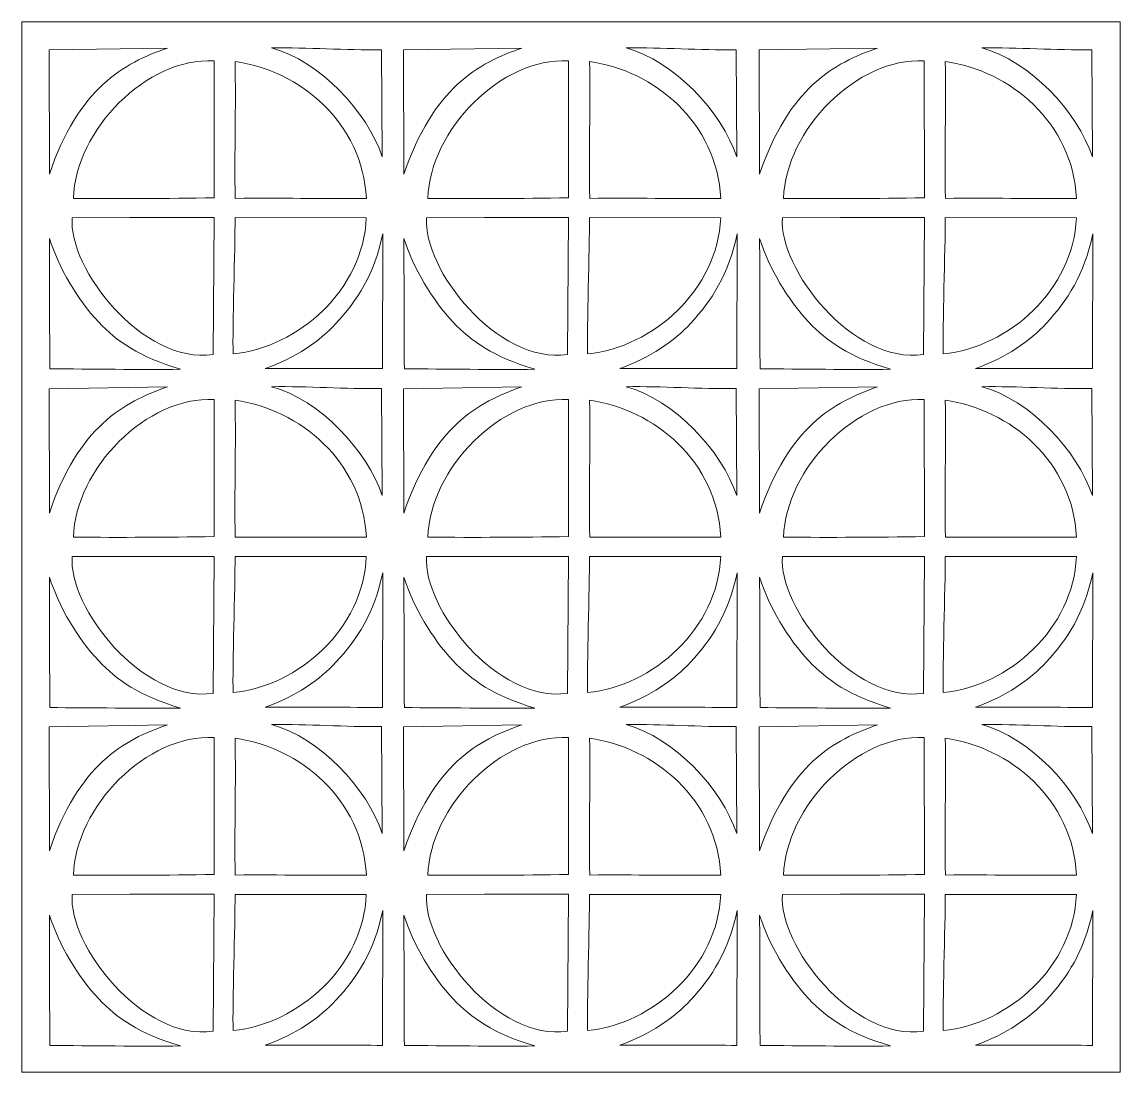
# Model space of a CAD drawing. Header units: centimetres. Extents: x 1.9 to 14.6, y -3 to 2.9.
# Drawn here: x 8.49 to 14.61, y -2.98 to 2.87 of the extents above; entities that cross this region are included whole.
import ezdxf

# ---------------------------------------------------------------- set-up
doc = ezdxf.new("R2010")
doc.units = ezdxf.units.CM
doc.header["$MEASUREMENT"] = 0
doc.layers.add('layer 1', color=7, linetype='Continuous')

msp = doc.modelspace()

# ---------------------------------------------------------------- linework, layer by layer
at = {"layer": 'layer 1', "color": 250, "lineweight": 9}
msp.add_open_spline([(8.48673, 2.87096), (8.48673, 2.87096), (14.60996, 2.87096), (14.60996, 2.87096), (14.60996, 2.87096), (14.60996, 2.87096), (14.60996, -2.98143), (14.60996, -2.98143), (14.60996, -2.98143), (14.60996, -2.98143), (8.48673, -2.98143), (8.48673, -2.98143), (8.48673, -2.98143), (8.48673, -2.98143), (8.48673, 2.87096), (8.48673, 2.87096)], degree=3, knots=[0, 0, 0, 0, 0.2, 0.2, 0.2, 0.2, 0.4, 0.4, 0.4, 0.4, 0.6, 0.6, 0.6, 0.6, 1, 1, 1, 1], dxfattribs=at)
at = {"layer": 'layer 1', "color": 7, "lineweight": 9}
for points, knots in [([(8.63821, 2.71485), (8.63821, 2.71485), (9.29823, 2.72524), (9.29823, 2.72524), (9.29823, 2.72524), (9.05267, 2.64206), (8.80209, 2.50061), (8.63943, 2.02223), (8.63943, 2.02223), (8.63943, 2.02223), (8.63821, 2.71485), (8.63821, 2.71485)], [0, 0, 0, 0, 0.25, 0.25, 0.25, 0.25, 0.5, 0.5, 0.5, 0.5, 1, 1, 1, 1]), ([(10.49575, 2.11917), (10.41209, 2.37121), (10.14639, 2.65418), (9.87912, 2.72621), (9.87912, 2.72621), (10.08022, 2.73009), (10.2914, 2.71248), (10.4925, 2.71634), (10.4925, 2.71634), (10.4925, 2.71634), (10.49575, 2.11917), (10.49575, 2.11917)], [0, 0, 0, 0, 0.25, 0.25, 0.25, 0.25, 0.5, 0.5, 0.5, 0.5, 1, 1, 1, 1]), ([(10.61467, 2.71485), (10.61467, 2.71485), (11.27469, 2.72524), (11.27469, 2.72524), (11.27469, 2.72524), (11.02913, 2.64206), (10.77855, 2.50061), (10.61589, 2.02223), (10.61589, 2.02223), (10.61589, 2.02223), (10.61467, 2.71485), (10.61467, 2.71485)], [0, 0, 0, 0, 0.25, 0.25, 0.25, 0.25, 0.5, 0.5, 0.5, 0.5, 1, 1, 1, 1]), ([(12.47222, 2.11917), (12.38856, 2.37121), (12.12286, 2.65418), (11.85558, 2.72621), (11.85558, 2.72621), (12.05669, 2.73009), (12.26786, 2.71248), (12.46897, 2.71634), (12.46897, 2.71634), (12.46897, 2.71634), (12.47222, 2.11917), (12.47222, 2.11917)], [0, 0, 0, 0, 0.25, 0.25, 0.25, 0.25, 0.5, 0.5, 0.5, 0.5, 1, 1, 1, 1]), ([(12.59826, 2.71485), (12.59826, 2.71485), (13.25828, 2.72524), (13.25828, 2.72524), (13.25828, 2.72524), (13.01272, 2.64206), (12.76214, 2.50061), (12.59948, 2.02223), (12.59948, 2.02223), (12.59948, 2.02223), (12.59826, 2.71485), (12.59826, 2.71485)], [0, 0, 0, 0, 0.25, 0.25, 0.25, 0.25, 0.5, 0.5, 0.5, 0.5, 1, 1, 1, 1]), ([(14.45581, 2.11917), (14.37215, 2.37121), (14.10645, 2.65418), (13.83917, 2.72621), (13.83917, 2.72621), (14.04028, 2.73009), (14.25145, 2.71248), (14.45256, 2.71634), (14.45256, 2.71634), (14.45256, 2.71634), (14.45581, 2.11917), (14.45581, 2.11917)], [0, 0, 0, 0, 0.25, 0.25, 0.25, 0.25, 0.5, 0.5, 0.5, 0.5, 1, 1, 1, 1]), ([(9.5586, 1.89095), (9.284, 1.88708), (9.0489, 1.88536), (8.77371, 1.88761), (8.77371, 1.88761), (8.78586, 2.26911), (9.18192, 2.67525), (9.55852, 2.65401), (9.55852, 2.65401), (9.55852, 2.65401), (9.5586, 1.89095), (9.5586, 1.89095)], [0, 0, 0, 0, 0.25, 0.25, 0.25, 0.25, 0.5, 0.5, 0.5, 0.5, 1, 1, 1, 1]), ([(10.40714, 1.88773), (10.15385, 1.8858), (9.92945, 1.88989), (9.67613, 1.88796), (9.67613, 1.88796), (9.67033, 2.14708), (9.68087, 2.39118), (9.67509, 2.6503), (9.67509, 2.6503), (10.0363, 2.60223), (10.38672, 2.30826), (10.40714, 1.88773)], [0, 0, 0, 0, 0.25, 0.25, 0.25, 0.25, 0.5, 0.5, 0.5, 0.5, 1, 1, 1, 1]), ([(11.53506, 1.89095), (11.26046, 1.88708), (11.02536, 1.88536), (10.75017, 1.88761), (10.75017, 1.88761), (10.76232, 2.26911), (11.15838, 2.67525), (11.53498, 2.65401), (11.53498, 2.65401), (11.53498, 2.65401), (11.53506, 1.89095), (11.53506, 1.89095)], [0, 0, 0, 0, 0.25, 0.25, 0.25, 0.25, 0.5, 0.5, 0.5, 0.5, 1, 1, 1, 1]), ([(12.38361, 1.88773), (12.13031, 1.8858), (11.90592, 1.88989), (11.65259, 1.88796), (11.65259, 1.88796), (11.64679, 2.14708), (11.65734, 2.39118), (11.65155, 2.6503), (11.65155, 2.6503), (12.01277, 2.60223), (12.36318, 2.30826), (12.38361, 1.88773)], [0, 0, 0, 0, 0.25, 0.25, 0.25, 0.25, 0.5, 0.5, 0.5, 0.5, 1, 1, 1, 1]), ([(13.51865, 1.89095), (13.24406, 1.88708), (13.00895, 1.88536), (12.73377, 1.88761), (12.73377, 1.88761), (12.74591, 2.26911), (13.14197, 2.67525), (13.51857, 2.65401), (13.51857, 2.65401), (13.51857, 2.65401), (13.51865, 1.89095), (13.51865, 1.89095)], [0, 0, 0, 0, 0.25, 0.25, 0.25, 0.25, 0.5, 0.5, 0.5, 0.5, 1, 1, 1, 1]), ([(14.3672, 1.88773), (14.1139, 1.8858), (13.88951, 1.88989), (13.63618, 1.88796), (13.63618, 1.88796), (13.63039, 2.14708), (13.64093, 2.39118), (13.63514, 2.6503), (13.63514, 2.6503), (13.99636, 2.60223), (14.34677, 2.30826), (14.3672, 1.88773)], [0, 0, 0, 0, 0.25, 0.25, 0.25, 0.25, 0.5, 0.5, 0.5, 0.5, 1, 1, 1, 1]), ([(8.76676, 1.77964), (8.76676, 1.77964), (9.08865, 1.78071), (9.08865, 1.78071), (9.08865, 1.78071), (9.08865, 1.78071), (9.5586, 1.78071), (9.5586, 1.78071), (9.5586, 1.78071), (9.5586, 1.78071), (9.55314, 1.017), (9.55314, 1.017), (9.55314, 1.017), (9.1586, 0.96197), (8.74446, 1.49666), (8.76676, 1.77964)], [0, 0, 0, 0, 0.2, 0.2, 0.2, 0.2, 0.4, 0.4, 0.4, 0.4, 0.6, 0.6, 0.6, 0.6, 1, 1, 1, 1]), ([(9.66449, 1.02133), (9.6595, 1.16275), (9.6758, 1.60792), (9.67491, 1.78042), (9.67491, 1.78042), (9.67491, 1.78042), (10.40684, 1.78016), (10.40684, 1.78016), (10.40684, 1.78016), (10.38932, 1.37759), (10.03057, 1.05752), (9.66449, 1.02133)], [0, 0, 0, 0, 0.25, 0.25, 0.25, 0.25, 0.5, 0.5, 0.5, 0.5, 1, 1, 1, 1]), ([(10.74322, 1.77964), (10.74322, 1.77964), (11.06511, 1.78071), (11.06511, 1.78071), (11.06511, 1.78071), (11.06511, 1.78071), (11.53506, 1.78071), (11.53506, 1.78071), (11.53506, 1.78071), (11.53506, 1.78071), (11.52961, 1.017), (11.52961, 1.017), (11.52961, 1.017), (11.13507, 0.96197), (10.72092, 1.49666), (10.74322, 1.77964)], [0, 0, 0, 0, 0.2, 0.2, 0.2, 0.2, 0.4, 0.4, 0.4, 0.4, 0.6, 0.6, 0.6, 0.6, 1, 1, 1, 1]), ([(11.64096, 1.02133), (11.63597, 1.16275), (11.65226, 1.60792), (11.65137, 1.78042), (11.65137, 1.78042), (11.65137, 1.78042), (12.38331, 1.78016), (12.38331, 1.78016), (12.38331, 1.78016), (12.36579, 1.37759), (12.00704, 1.05752), (11.64096, 1.02133)], [0, 0, 0, 0, 0.25, 0.25, 0.25, 0.25, 0.5, 0.5, 0.5, 0.5, 1, 1, 1, 1]), ([(12.72682, 1.77964), (12.72682, 1.77964), (13.0487, 1.78071), (13.0487, 1.78071), (13.0487, 1.78071), (13.0487, 1.78071), (13.51865, 1.78071), (13.51865, 1.78071), (13.51865, 1.78071), (13.51865, 1.78071), (13.5132, 1.017), (13.5132, 1.017), (13.5132, 1.017), (13.11866, 0.96197), (12.70451, 1.49666), (12.72682, 1.77964)], [0, 0, 0, 0, 0.2, 0.2, 0.2, 0.2, 0.4, 0.4, 0.4, 0.4, 0.6, 0.6, 0.6, 0.6, 1, 1, 1, 1]), ([(13.62455, 1.02133), (13.61956, 1.16275), (13.63586, 1.60792), (13.63496, 1.78042), (13.63496, 1.78042), (13.63496, 1.78042), (14.3669, 1.78016), (14.3669, 1.78016), (14.3669, 1.78016), (14.34938, 1.37759), (13.99063, 1.05752), (13.62455, 1.02133)], [0, 0, 0, 0, 0.25, 0.25, 0.25, 0.25, 0.5, 0.5, 0.5, 0.5, 1, 1, 1, 1]), ([(8.64287, 0.93758), (8.63989, 1.13924), (8.64126, 1.44744), (8.64011, 1.66459), (8.64011, 1.66459), (8.69216, 1.50092), (8.79817, 1.32048), (8.91467, 1.19797), (8.91467, 1.19797), (9.01548, 1.09196), (9.13896, 1.00364), (9.37054, 0.93533), (9.37054, 0.93533), (9.14646, 0.93203), (8.86838, 0.93758), (8.64287, 0.93758)], [0, 0, 0, 0, 0.2, 0.2, 0.2, 0.2, 0.4, 0.4, 0.4, 0.4, 0.6, 0.6, 0.6, 0.6, 1, 1, 1, 1]), ([(9.84382, 0.94043), (10.0117, 0.997), (10.15086, 1.09654), (10.23759, 1.19019), (10.23759, 1.19019), (10.35854, 1.32077), (10.44972, 1.46121), (10.49845, 1.68976), (10.49845, 1.68976), (10.49845, 1.68976), (10.49656, 0.93884), (10.49656, 0.93884), (10.49656, 0.93884), (10.34266, 0.93884), (10.04567, 0.94087), (9.84382, 0.94043)], [0, 0, 0, 0, 0.2, 0.2, 0.2, 0.2, 0.4, 0.4, 0.4, 0.4, 0.6, 0.6, 0.6, 0.6, 1, 1, 1, 1]), ([(10.61933, 0.93758), (10.61636, 1.13924), (10.61773, 1.44744), (10.61658, 1.66459), (10.61658, 1.66459), (10.66863, 1.50092), (10.77463, 1.32048), (10.89113, 1.19797), (10.89113, 1.19797), (10.99194, 1.09196), (11.11542, 1.00364), (11.347, 0.93533), (11.347, 0.93533), (11.12292, 0.93203), (10.84484, 0.93758), (10.61933, 0.93758)], [0, 0, 0, 0, 0.2, 0.2, 0.2, 0.2, 0.4, 0.4, 0.4, 0.4, 0.6, 0.6, 0.6, 0.6, 1, 1, 1, 1]), ([(11.82028, 0.94043), (11.98816, 0.997), (12.12733, 1.09654), (12.21406, 1.19019), (12.21406, 1.19019), (12.335, 1.32077), (12.42619, 1.46121), (12.47492, 1.68976), (12.47492, 1.68976), (12.47492, 1.68976), (12.47303, 0.93884), (12.47303, 0.93884), (12.47303, 0.93884), (12.31913, 0.93884), (12.02213, 0.94087), (11.82028, 0.94043)], [0, 0, 0, 0, 0.2, 0.2, 0.2, 0.2, 0.4, 0.4, 0.4, 0.4, 0.6, 0.6, 0.6, 0.6, 1, 1, 1, 1]), ([(12.60292, 0.93758), (12.59995, 1.13924), (12.60132, 1.44744), (12.60017, 1.66459), (12.60017, 1.66459), (12.65222, 1.50092), (12.75822, 1.32048), (12.87472, 1.19797), (12.87472, 1.19797), (12.97553, 1.09196), (13.09901, 1.00364), (13.33059, 0.93533), (13.33059, 0.93533), (13.10651, 0.93203), (12.82843, 0.93758), (12.60292, 0.93758)], [0, 0, 0, 0, 0.2, 0.2, 0.2, 0.2, 0.4, 0.4, 0.4, 0.4, 0.6, 0.6, 0.6, 0.6, 1, 1, 1, 1]), ([(13.80387, 0.94043), (13.97175, 0.997), (14.11092, 1.09654), (14.19765, 1.19019), (14.19765, 1.19019), (14.31859, 1.32077), (14.40978, 1.46121), (14.45851, 1.68976), (14.45851, 1.68976), (14.45851, 1.68976), (14.45662, 0.93884), (14.45662, 0.93884), (14.45662, 0.93884), (14.30272, 0.93884), (14.00572, 0.94087), (13.80387, 0.94043)], [0, 0, 0, 0, 0.2, 0.2, 0.2, 0.2, 0.4, 0.4, 0.4, 0.4, 0.6, 0.6, 0.6, 0.6, 1, 1, 1, 1]), ([(8.63821, 0.82679), (8.63821, 0.82679), (9.29823, 0.83718), (9.29823, 0.83718), (9.29823, 0.83718), (9.05267, 0.754), (8.80209, 0.61255), (8.63943, 0.13417), (8.63943, 0.13417), (8.63943, 0.13417), (8.63821, 0.82679), (8.63821, 0.82679)], [0, 0, 0, 0, 0.25, 0.25, 0.25, 0.25, 0.5, 0.5, 0.5, 0.5, 1, 1, 1, 1]), ([(10.49575, 0.23112), (10.41209, 0.48315), (10.14639, 0.76612), (9.87912, 0.83816), (9.87912, 0.83816), (10.08022, 0.84204), (10.2914, 0.82442), (10.4925, 0.82829), (10.4925, 0.82829), (10.4925, 0.82829), (10.49575, 0.23112), (10.49575, 0.23112)], [0, 0, 0, 0, 0.25, 0.25, 0.25, 0.25, 0.5, 0.5, 0.5, 0.5, 1, 1, 1, 1]), ([(10.61467, 0.82679), (10.61467, 0.82679), (11.27469, 0.83718), (11.27469, 0.83718), (11.27469, 0.83718), (11.02913, 0.754), (10.77855, 0.61255), (10.61589, 0.13417), (10.61589, 0.13417), (10.61589, 0.13417), (10.61467, 0.82679), (10.61467, 0.82679)], [0, 0, 0, 0, 0.25, 0.25, 0.25, 0.25, 0.5, 0.5, 0.5, 0.5, 1, 1, 1, 1]), ([(12.47222, 0.23112), (12.38856, 0.48315), (12.12286, 0.76612), (11.85558, 0.83816), (11.85558, 0.83816), (12.05669, 0.84204), (12.26786, 0.82442), (12.46897, 0.82829), (12.46897, 0.82829), (12.46897, 0.82829), (12.47222, 0.23112), (12.47222, 0.23112)], [0, 0, 0, 0, 0.25, 0.25, 0.25, 0.25, 0.5, 0.5, 0.5, 0.5, 1, 1, 1, 1]), ([(12.59826, 0.82679), (12.59826, 0.82679), (13.25828, 0.83718), (13.25828, 0.83718), (13.25828, 0.83718), (13.01272, 0.754), (12.76214, 0.61255), (12.59948, 0.13417), (12.59948, 0.13417), (12.59948, 0.13417), (12.59826, 0.82679), (12.59826, 0.82679)], [0, 0, 0, 0, 0.25, 0.25, 0.25, 0.25, 0.5, 0.5, 0.5, 0.5, 1, 1, 1, 1]), ([(14.45581, 0.23112), (14.37215, 0.48315), (14.10645, 0.76612), (13.83917, 0.83816), (13.83917, 0.83816), (14.04028, 0.84204), (14.25145, 0.82442), (14.45256, 0.82829), (14.45256, 0.82829), (14.45256, 0.82829), (14.45581, 0.23112), (14.45581, 0.23112)], [0, 0, 0, 0, 0.25, 0.25, 0.25, 0.25, 0.5, 0.5, 0.5, 0.5, 1, 1, 1, 1]), ([(9.5586, 0.00289), (9.284, -0.00097), (9.0489, -0.0027), (8.77371, -0.00045), (8.77371, -0.00045), (8.78586, 0.38105), (9.18192, 0.78719), (9.55852, 0.76596), (9.55852, 0.76596), (9.55852, 0.76596), (9.5586, 0.00289), (9.5586, 0.00289)], [0, 0, 0, 0, 0.25, 0.25, 0.25, 0.25, 0.5, 0.5, 0.5, 0.5, 1, 1, 1, 1]), ([(10.40714, -0.00033), (10.15385, -0.00226), (9.92945, 0.00184), (9.67613, -0.0001), (9.67613, -0.0001), (9.67033, 0.25902), (9.68087, 0.50312), (9.67509, 0.76224), (9.67509, 0.76224), (10.0363, 0.71417), (10.38672, 0.4202), (10.40714, -0.00033)], [0, 0, 0, 0, 0.25, 0.25, 0.25, 0.25, 0.5, 0.5, 0.5, 0.5, 1, 1, 1, 1]), ([(11.53506, 0.00289), (11.26046, -0.00097), (11.02536, -0.0027), (10.75017, -0.00045), (10.75017, -0.00045), (10.76232, 0.38105), (11.15838, 0.78719), (11.53498, 0.76596), (11.53498, 0.76596), (11.53498, 0.76596), (11.53506, 0.00289), (11.53506, 0.00289)], [0, 0, 0, 0, 0.25, 0.25, 0.25, 0.25, 0.5, 0.5, 0.5, 0.5, 1, 1, 1, 1]), ([(12.38361, -0.00033), (12.13031, -0.00226), (11.90592, 0.00184), (11.65259, -0.0001), (11.65259, -0.0001), (11.64679, 0.25902), (11.65734, 0.50312), (11.65155, 0.76224), (11.65155, 0.76224), (12.01277, 0.71417), (12.36318, 0.4202), (12.38361, -0.00033)], [0, 0, 0, 0, 0.25, 0.25, 0.25, 0.25, 0.5, 0.5, 0.5, 0.5, 1, 1, 1, 1]), ([(13.51865, 0.00289), (13.24406, -0.00097), (13.00895, -0.0027), (12.73377, -0.00045), (12.73377, -0.00045), (12.74591, 0.38105), (13.14197, 0.78719), (13.51857, 0.76596), (13.51857, 0.76596), (13.51857, 0.76596), (13.51865, 0.00289), (13.51865, 0.00289)], [0, 0, 0, 0, 0.25, 0.25, 0.25, 0.25, 0.5, 0.5, 0.5, 0.5, 1, 1, 1, 1]), ([(14.3672, -0.00033), (14.1139, -0.00226), (13.88951, 0.00184), (13.63618, -0.0001), (13.63618, -0.0001), (13.63039, 0.25902), (13.64093, 0.50312), (13.63514, 0.76224), (13.63514, 0.76224), (13.99636, 0.71417), (14.34677, 0.4202), (14.3672, -0.00033)], [0, 0, 0, 0, 0.25, 0.25, 0.25, 0.25, 0.5, 0.5, 0.5, 0.5, 1, 1, 1, 1]), ([(8.76676, -0.10842), (8.76676, -0.10842), (9.08865, -0.10735), (9.08865, -0.10735), (9.08865, -0.10735), (9.08865, -0.10735), (9.5586, -0.10735), (9.5586, -0.10735), (9.5586, -0.10735), (9.5586, -0.10735), (9.55314, -0.87105), (9.55314, -0.87105), (9.55314, -0.87105), (9.1586, -0.92609), (8.74446, -0.3914), (8.76676, -0.10842)], [0, 0, 0, 0, 0.2, 0.2, 0.2, 0.2, 0.4, 0.4, 0.4, 0.4, 0.6, 0.6, 0.6, 0.6, 1, 1, 1, 1]), ([(9.66449, -0.86672), (9.6595, -0.72531), (9.6758, -0.28013), (9.67491, -0.10763), (9.67491, -0.10763), (9.67491, -0.10763), (10.40684, -0.10789), (10.40684, -0.10789), (10.40684, -0.10789), (10.38932, -0.51047), (10.03057, -0.83053), (9.66449, -0.86672)], [0, 0, 0, 0, 0.25, 0.25, 0.25, 0.25, 0.5, 0.5, 0.5, 0.5, 1, 1, 1, 1]), ([(10.74322, -0.10842), (10.74322, -0.10842), (11.06511, -0.10735), (11.06511, -0.10735), (11.06511, -0.10735), (11.06511, -0.10735), (11.53506, -0.10735), (11.53506, -0.10735), (11.53506, -0.10735), (11.53506, -0.10735), (11.52961, -0.87105), (11.52961, -0.87105), (11.52961, -0.87105), (11.13507, -0.92609), (10.72092, -0.3914), (10.74322, -0.10842)], [0, 0, 0, 0, 0.2, 0.2, 0.2, 0.2, 0.4, 0.4, 0.4, 0.4, 0.6, 0.6, 0.6, 0.6, 1, 1, 1, 1]), ([(11.64096, -0.86672), (11.63597, -0.72531), (11.65226, -0.28013), (11.65137, -0.10763), (11.65137, -0.10763), (11.65137, -0.10763), (12.38331, -0.10789), (12.38331, -0.10789), (12.38331, -0.10789), (12.36579, -0.51047), (12.00704, -0.83053), (11.64096, -0.86672)], [0, 0, 0, 0, 0.25, 0.25, 0.25, 0.25, 0.5, 0.5, 0.5, 0.5, 1, 1, 1, 1]), ([(12.72682, -0.10842), (12.72682, -0.10842), (13.0487, -0.10735), (13.0487, -0.10735), (13.0487, -0.10735), (13.0487, -0.10735), (13.51865, -0.10735), (13.51865, -0.10735), (13.51865, -0.10735), (13.51865, -0.10735), (13.5132, -0.87105), (13.5132, -0.87105), (13.5132, -0.87105), (13.11866, -0.92609), (12.70451, -0.3914), (12.72682, -0.10842)], [0, 0, 0, 0, 0.2, 0.2, 0.2, 0.2, 0.4, 0.4, 0.4, 0.4, 0.6, 0.6, 0.6, 0.6, 1, 1, 1, 1]), ([(13.62455, -0.86672), (13.61956, -0.72531), (13.63586, -0.28013), (13.63496, -0.10763), (13.63496, -0.10763), (13.63496, -0.10763), (14.3669, -0.10789), (14.3669, -0.10789), (14.3669, -0.10789), (14.34938, -0.51047), (13.99063, -0.83053), (13.62455, -0.86672)], [0, 0, 0, 0, 0.25, 0.25, 0.25, 0.25, 0.5, 0.5, 0.5, 0.5, 1, 1, 1, 1]), ([(8.64287, -0.95048), (8.63989, -0.74882), (8.64126, -0.44061), (8.64011, -0.22347), (8.64011, -0.22347), (8.69216, -0.38714), (8.79817, -0.56758), (8.91467, -0.69008), (8.91467, -0.69008), (9.01548, -0.7961), (9.13896, -0.88442), (9.37054, -0.95273), (9.37054, -0.95273), (9.14646, -0.95603), (8.86838, -0.95048), (8.64287, -0.95048)], [0, 0, 0, 0, 0.2, 0.2, 0.2, 0.2, 0.4, 0.4, 0.4, 0.4, 0.6, 0.6, 0.6, 0.6, 1, 1, 1, 1]), ([(9.84382, -0.94763), (10.0117, -0.89105), (10.15086, -0.79152), (10.23759, -0.69787), (10.23759, -0.69787), (10.35854, -0.56729), (10.44972, -0.42685), (10.49845, -0.1983), (10.49845, -0.1983), (10.49845, -0.1983), (10.49656, -0.94922), (10.49656, -0.94922), (10.49656, -0.94922), (10.34266, -0.94922), (10.04567, -0.94719), (9.84382, -0.94763)], [0, 0, 0, 0, 0.2, 0.2, 0.2, 0.2, 0.4, 0.4, 0.4, 0.4, 0.6, 0.6, 0.6, 0.6, 1, 1, 1, 1]), ([(10.61933, -0.95048), (10.61636, -0.74882), (10.61773, -0.44061), (10.61658, -0.22347), (10.61658, -0.22347), (10.66863, -0.38714), (10.77463, -0.56758), (10.89113, -0.69008), (10.89113, -0.69008), (10.99194, -0.7961), (11.11542, -0.88442), (11.347, -0.95273), (11.347, -0.95273), (11.12292, -0.95603), (10.84484, -0.95048), (10.61933, -0.95048)], [0, 0, 0, 0, 0.2, 0.2, 0.2, 0.2, 0.4, 0.4, 0.4, 0.4, 0.6, 0.6, 0.6, 0.6, 1, 1, 1, 1]), ([(11.82028, -0.94763), (11.98816, -0.89105), (12.12733, -0.79152), (12.21406, -0.69787), (12.21406, -0.69787), (12.335, -0.56729), (12.42619, -0.42685), (12.47492, -0.1983), (12.47492, -0.1983), (12.47492, -0.1983), (12.47303, -0.94922), (12.47303, -0.94922), (12.47303, -0.94922), (12.31913, -0.94922), (12.02213, -0.94719), (11.82028, -0.94763)], [0, 0, 0, 0, 0.2, 0.2, 0.2, 0.2, 0.4, 0.4, 0.4, 0.4, 0.6, 0.6, 0.6, 0.6, 1, 1, 1, 1]), ([(12.60292, -0.95048), (12.59995, -0.74882), (12.60132, -0.44061), (12.60017, -0.22347), (12.60017, -0.22347), (12.65222, -0.38714), (12.75822, -0.56758), (12.87472, -0.69008), (12.87472, -0.69008), (12.97553, -0.7961), (13.09901, -0.88442), (13.33059, -0.95273), (13.33059, -0.95273), (13.10651, -0.95603), (12.82843, -0.95048), (12.60292, -0.95048)], [0, 0, 0, 0, 0.2, 0.2, 0.2, 0.2, 0.4, 0.4, 0.4, 0.4, 0.6, 0.6, 0.6, 0.6, 1, 1, 1, 1]), ([(13.80387, -0.94763), (13.97175, -0.89105), (14.11092, -0.79152), (14.19765, -0.69787), (14.19765, -0.69787), (14.31859, -0.56729), (14.40978, -0.42685), (14.45851, -0.1983), (14.45851, -0.1983), (14.45851, -0.1983), (14.45662, -0.94922), (14.45662, -0.94922), (14.45662, -0.94922), (14.30272, -0.94922), (14.00572, -0.94719), (13.80387, -0.94763)], [0, 0, 0, 0, 0.2, 0.2, 0.2, 0.2, 0.4, 0.4, 0.4, 0.4, 0.6, 0.6, 0.6, 0.6, 1, 1, 1, 1]), ([(8.63821, -1.0567), (8.63821, -1.0567), (9.29823, -1.04631), (9.29823, -1.04631), (9.29823, -1.04631), (9.05267, -1.12949), (8.80209, -1.27094), (8.63943, -1.74932), (8.63943, -1.74932), (8.63943, -1.74932), (8.63821, -1.0567), (8.63821, -1.0567)], [0, 0, 0, 0, 0.25, 0.25, 0.25, 0.25, 0.5, 0.5, 0.5, 0.5, 1, 1, 1, 1]), ([(9.5586, -1.8806), (9.284, -1.88447), (9.0489, -1.88619), (8.77371, -1.88394), (8.77371, -1.88394), (8.78586, -1.50244), (9.18192, -1.0963), (9.55852, -1.11754), (9.55852, -1.11754), (9.55852, -1.11754), (9.5586, -1.8806), (9.5586, -1.8806)], [0, 0, 0, 0, 0.25, 0.25, 0.25, 0.25, 0.5, 0.5, 0.5, 0.5, 1, 1, 1, 1]), ([(10.49575, -1.65238), (10.41209, -1.40034), (10.14639, -1.11737), (9.87912, -1.04534), (9.87912, -1.04534), (10.08022, -1.04146), (10.2914, -1.05907), (10.4925, -1.05521), (10.4925, -1.05521), (10.4925, -1.05521), (10.49575, -1.65238), (10.49575, -1.65238)], [0, 0, 0, 0, 0.25, 0.25, 0.25, 0.25, 0.5, 0.5, 0.5, 0.5, 1, 1, 1, 1]), ([(10.61467, -1.0567), (10.61467, -1.0567), (11.27469, -1.04631), (11.27469, -1.04631), (11.27469, -1.04631), (11.02913, -1.12949), (10.77855, -1.27094), (10.61589, -1.74932), (10.61589, -1.74932), (10.61589, -1.74932), (10.61467, -1.0567), (10.61467, -1.0567)], [0, 0, 0, 0, 0.25, 0.25, 0.25, 0.25, 0.5, 0.5, 0.5, 0.5, 1, 1, 1, 1]), ([(11.53506, -1.8806), (11.26046, -1.88447), (11.02536, -1.88619), (10.75017, -1.88394), (10.75017, -1.88394), (10.76232, -1.50244), (11.15838, -1.0963), (11.53498, -1.11754), (11.53498, -1.11754), (11.53498, -1.11754), (11.53506, -1.8806), (11.53506, -1.8806)], [0, 0, 0, 0, 0.25, 0.25, 0.25, 0.25, 0.5, 0.5, 0.5, 0.5, 1, 1, 1, 1]), ([(12.47222, -1.65238), (12.38856, -1.40034), (12.12286, -1.11737), (11.85558, -1.04534), (11.85558, -1.04534), (12.05669, -1.04146), (12.26786, -1.05907), (12.46897, -1.05521), (12.46897, -1.05521), (12.46897, -1.05521), (12.47222, -1.65238), (12.47222, -1.65238)], [0, 0, 0, 0, 0.25, 0.25, 0.25, 0.25, 0.5, 0.5, 0.5, 0.5, 1, 1, 1, 1]), ([(12.59826, -1.0567), (12.59826, -1.0567), (13.25828, -1.04631), (13.25828, -1.04631), (13.25828, -1.04631), (13.01272, -1.12949), (12.76214, -1.27094), (12.59948, -1.74932), (12.59948, -1.74932), (12.59948, -1.74932), (12.59826, -1.0567), (12.59826, -1.0567)], [0, 0, 0, 0, 0.25, 0.25, 0.25, 0.25, 0.5, 0.5, 0.5, 0.5, 1, 1, 1, 1]), ([(13.51865, -1.8806), (13.24406, -1.88447), (13.00895, -1.88619), (12.73377, -1.88394), (12.73377, -1.88394), (12.74591, -1.50244), (13.14197, -1.0963), (13.51857, -1.11754), (13.51857, -1.11754), (13.51857, -1.11754), (13.51865, -1.8806), (13.51865, -1.8806)], [0, 0, 0, 0, 0.25, 0.25, 0.25, 0.25, 0.5, 0.5, 0.5, 0.5, 1, 1, 1, 1]), ([(14.45581, -1.65238), (14.37215, -1.40034), (14.10645, -1.11737), (13.83917, -1.04534), (13.83917, -1.04534), (14.04028, -1.04146), (14.25145, -1.05907), (14.45256, -1.05521), (14.45256, -1.05521), (14.45256, -1.05521), (14.45581, -1.65238), (14.45581, -1.65238)], [0, 0, 0, 0, 0.25, 0.25, 0.25, 0.25, 0.5, 0.5, 0.5, 0.5, 1, 1, 1, 1]), ([(10.40714, -1.88382), (10.15385, -1.88575), (9.92945, -1.88165), (9.67613, -1.88359), (9.67613, -1.88359), (9.67033, -1.62447), (9.68087, -1.38037), (9.67509, -1.12125), (9.67509, -1.12125), (10.0363, -1.16932), (10.38672, -1.46329), (10.40714, -1.88382)], [0, 0, 0, 0, 0.25, 0.25, 0.25, 0.25, 0.5, 0.5, 0.5, 0.5, 1, 1, 1, 1]), ([(12.38361, -1.88382), (12.13031, -1.88575), (11.90592, -1.88165), (11.65259, -1.88359), (11.65259, -1.88359), (11.64679, -1.62447), (11.65734, -1.38037), (11.65155, -1.12125), (11.65155, -1.12125), (12.01277, -1.16932), (12.36318, -1.46329), (12.38361, -1.88382)], [0, 0, 0, 0, 0.25, 0.25, 0.25, 0.25, 0.5, 0.5, 0.5, 0.5, 1, 1, 1, 1]), ([(14.3672, -1.88382), (14.1139, -1.88575), (13.88951, -1.88165), (13.63618, -1.88359), (13.63618, -1.88359), (13.63039, -1.62447), (13.64093, -1.38037), (13.63514, -1.12125), (13.63514, -1.12125), (13.99636, -1.16932), (14.34677, -1.46329), (14.3672, -1.88382)], [0, 0, 0, 0, 0.25, 0.25, 0.25, 0.25, 0.5, 0.5, 0.5, 0.5, 1, 1, 1, 1]), ([(8.76676, -1.99191), (8.76676, -1.99191), (9.08865, -1.99084), (9.08865, -1.99084), (9.08865, -1.99084), (9.08865, -1.99084), (9.5586, -1.99084), (9.5586, -1.99084), (9.5586, -1.99084), (9.5586, -1.99084), (9.55314, -2.75455), (9.55314, -2.75455), (9.55314, -2.75455), (9.1586, -2.80958), (8.74446, -2.27489), (8.76676, -1.99191)], [0, 0, 0, 0, 0.2, 0.2, 0.2, 0.2, 0.4, 0.4, 0.4, 0.4, 0.6, 0.6, 0.6, 0.6, 1, 1, 1, 1]), ([(9.66449, -2.75022), (9.6595, -2.6088), (9.6758, -2.16363), (9.67491, -1.99113), (9.67491, -1.99113), (9.67491, -1.99113), (10.40684, -1.99139), (10.40684, -1.99139), (10.40684, -1.99139), (10.38932, -2.39396), (10.03057, -2.71403), (9.66449, -2.75022)], [0, 0, 0, 0, 0.25, 0.25, 0.25, 0.25, 0.5, 0.5, 0.5, 0.5, 1, 1, 1, 1]), ([(10.74322, -1.99191), (10.74322, -1.99191), (11.06511, -1.99084), (11.06511, -1.99084), (11.06511, -1.99084), (11.06511, -1.99084), (11.53506, -1.99084), (11.53506, -1.99084), (11.53506, -1.99084), (11.53506, -1.99084), (11.52961, -2.75455), (11.52961, -2.75455), (11.52961, -2.75455), (11.13507, -2.80958), (10.72092, -2.27489), (10.74322, -1.99191)], [0, 0, 0, 0, 0.2, 0.2, 0.2, 0.2, 0.4, 0.4, 0.4, 0.4, 0.6, 0.6, 0.6, 0.6, 1, 1, 1, 1]), ([(11.64096, -2.75022), (11.63597, -2.6088), (11.65226, -2.16363), (11.65137, -1.99113), (11.65137, -1.99113), (11.65137, -1.99113), (12.38331, -1.99139), (12.38331, -1.99139), (12.38331, -1.99139), (12.36579, -2.39396), (12.00704, -2.71403), (11.64096, -2.75022)], [0, 0, 0, 0, 0.25, 0.25, 0.25, 0.25, 0.5, 0.5, 0.5, 0.5, 1, 1, 1, 1]), ([(12.72682, -1.99191), (12.72682, -1.99191), (13.0487, -1.99084), (13.0487, -1.99084), (13.0487, -1.99084), (13.0487, -1.99084), (13.51865, -1.99084), (13.51865, -1.99084), (13.51865, -1.99084), (13.51865, -1.99084), (13.5132, -2.75455), (13.5132, -2.75455), (13.5132, -2.75455), (13.11866, -2.80958), (12.70451, -2.27489), (12.72682, -1.99191)], [0, 0, 0, 0, 0.2, 0.2, 0.2, 0.2, 0.4, 0.4, 0.4, 0.4, 0.6, 0.6, 0.6, 0.6, 1, 1, 1, 1]), ([(13.62455, -2.75022), (13.61956, -2.6088), (13.63586, -2.16363), (13.63496, -1.99113), (13.63496, -1.99113), (13.63496, -1.99113), (14.3669, -1.99139), (14.3669, -1.99139), (14.3669, -1.99139), (14.34938, -2.39396), (13.99063, -2.71403), (13.62455, -2.75022)], [0, 0, 0, 0, 0.25, 0.25, 0.25, 0.25, 0.5, 0.5, 0.5, 0.5, 1, 1, 1, 1]), ([(9.84382, -2.83112), (10.0117, -2.77455), (10.15086, -2.67501), (10.23759, -2.58136), (10.23759, -2.58136), (10.35854, -2.45078), (10.44972, -2.31034), (10.49845, -2.08179), (10.49845, -2.08179), (10.49845, -2.08179), (10.49656, -2.83271), (10.49656, -2.83271), (10.49656, -2.83271), (10.34266, -2.83271), (10.04567, -2.83068), (9.84382, -2.83112)], [0, 0, 0, 0, 0.2, 0.2, 0.2, 0.2, 0.4, 0.4, 0.4, 0.4, 0.6, 0.6, 0.6, 0.6, 1, 1, 1, 1]), ([(11.82028, -2.83112), (11.98816, -2.77455), (12.12733, -2.67501), (12.21406, -2.58136), (12.21406, -2.58136), (12.335, -2.45078), (12.42619, -2.31034), (12.47492, -2.08179), (12.47492, -2.08179), (12.47492, -2.08179), (12.47303, -2.83271), (12.47303, -2.83271), (12.47303, -2.83271), (12.31913, -2.83271), (12.02213, -2.83068), (11.82028, -2.83112)], [0, 0, 0, 0, 0.2, 0.2, 0.2, 0.2, 0.4, 0.4, 0.4, 0.4, 0.6, 0.6, 0.6, 0.6, 1, 1, 1, 1]), ([(13.80387, -2.83112), (13.97175, -2.77455), (14.11092, -2.67501), (14.19765, -2.58136), (14.19765, -2.58136), (14.31859, -2.45078), (14.40978, -2.31034), (14.45851, -2.08179), (14.45851, -2.08179), (14.45851, -2.08179), (14.45662, -2.83271), (14.45662, -2.83271), (14.45662, -2.83271), (14.30272, -2.83271), (14.00572, -2.83068), (13.80387, -2.83112)], [0, 0, 0, 0, 0.2, 0.2, 0.2, 0.2, 0.4, 0.4, 0.4, 0.4, 0.6, 0.6, 0.6, 0.6, 1, 1, 1, 1]), ([(8.64287, -2.83397), (8.63989, -2.63231), (8.64126, -2.3241), (8.64011, -2.10696), (8.64011, -2.10696), (8.69216, -2.27063), (8.79817, -2.45107), (8.91467, -2.57358), (8.91467, -2.57358), (9.01548, -2.67959), (9.13896, -2.76791), (9.37054, -2.83622), (9.37054, -2.83622), (9.14646, -2.83952), (8.86838, -2.83397), (8.64287, -2.83397)], [0, 0, 0, 0, 0.2, 0.2, 0.2, 0.2, 0.4, 0.4, 0.4, 0.4, 0.6, 0.6, 0.6, 0.6, 1, 1, 1, 1]), ([(10.61933, -2.83397), (10.61636, -2.63231), (10.61773, -2.3241), (10.61658, -2.10696), (10.61658, -2.10696), (10.66863, -2.27063), (10.77463, -2.45107), (10.89113, -2.57358), (10.89113, -2.57358), (10.99194, -2.67959), (11.11542, -2.76791), (11.347, -2.83622), (11.347, -2.83622), (11.12292, -2.83952), (10.84484, -2.83397), (10.61933, -2.83397)], [0, 0, 0, 0, 0.2, 0.2, 0.2, 0.2, 0.4, 0.4, 0.4, 0.4, 0.6, 0.6, 0.6, 0.6, 1, 1, 1, 1]), ([(12.60292, -2.83397), (12.59995, -2.63231), (12.60132, -2.3241), (12.60017, -2.10696), (12.60017, -2.10696), (12.65222, -2.27063), (12.75822, -2.45107), (12.87472, -2.57358), (12.87472, -2.57358), (12.97553, -2.67959), (13.09901, -2.76791), (13.33059, -2.83622), (13.33059, -2.83622), (13.10651, -2.83952), (12.82843, -2.83397), (12.60292, -2.83397)], [0, 0, 0, 0, 0.2, 0.2, 0.2, 0.2, 0.4, 0.4, 0.4, 0.4, 0.6, 0.6, 0.6, 0.6, 1, 1, 1, 1])]:
    msp.add_open_spline(points, degree=3, knots=knots, dxfattribs=at)

doc.saveas('drawing.dxf')
